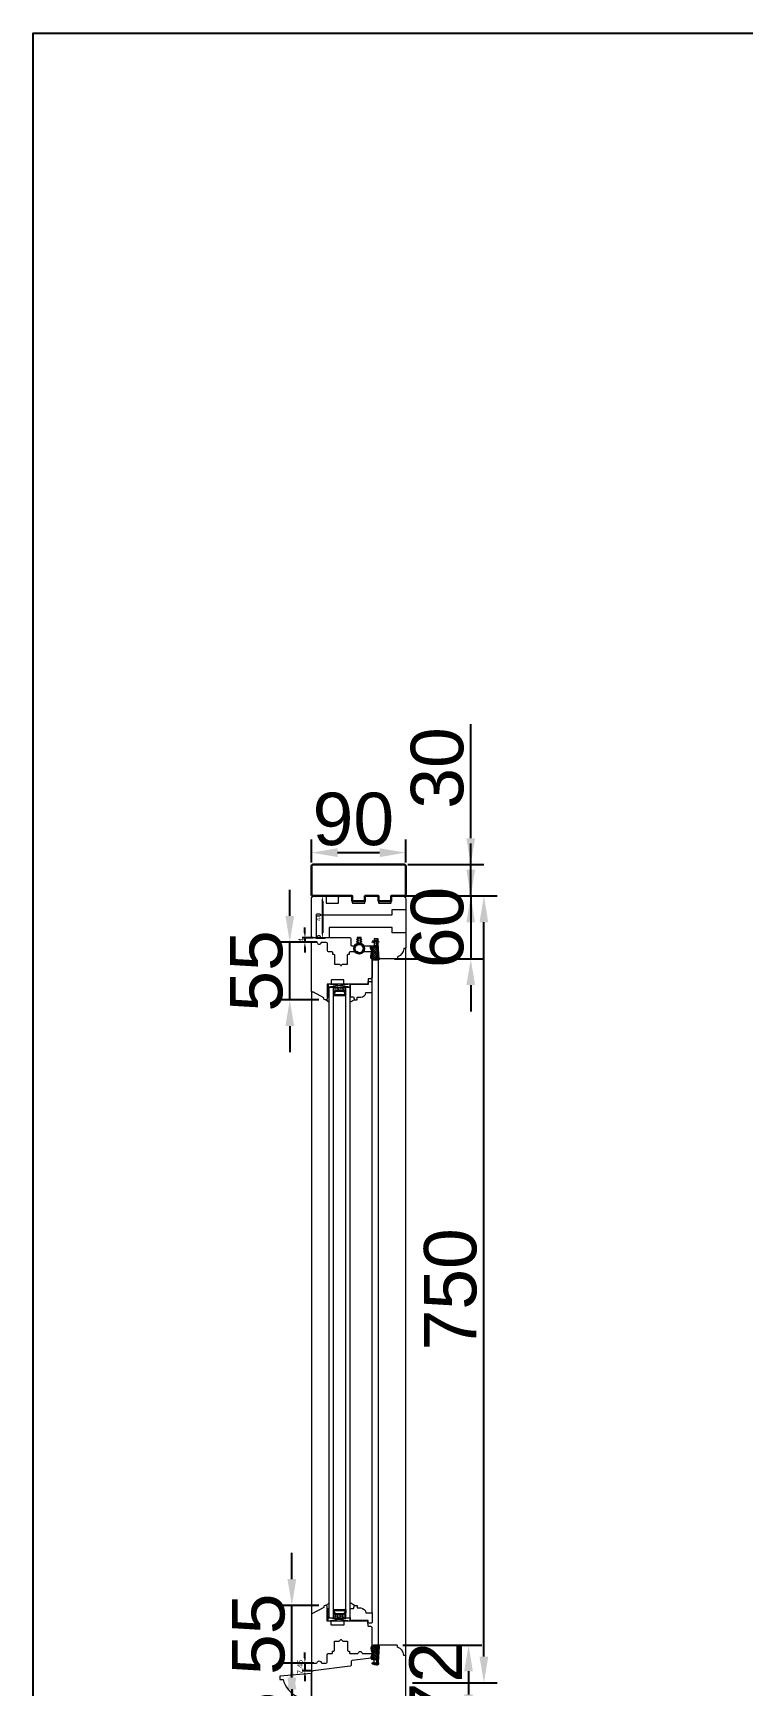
# Model space of a CAD drawing. Header units: millimetres. Extents: x 0 to 182016, y 11 to 3710.
# Drawn here: x 48076 to 48752, y 2135 to 3710 of the extents above; entities that cross this region are included whole.
import ezdxf

# ---------------------------------------------------------------- set-up
doc = ezdxf.new("R2010")
doc.units = ezdxf.units.MM
for name, color, linetype, lineweight in [('Matmenys', 10, 'Continuous', 20), ('OTHER', 251, 'Continuous', 13), ('Stakta', 7, 'Continuous', 25), ('Testinės profilio linijos', 7, 'Continuous', 5)]:
    doc.layers.add(name, color=color, linetype=linetype, lineweight=lineweight)
doc.layers.add('Stiklo paketas', color=7, linetype='Continuous')
doc.styles.get("Standard").update_dxf_attribs({"font": 'arial.ttf'})
doc.dimstyles.new('2', dxfattribs={"dimscale": 2, "dimtxt": 2.5, "dimasz": 2.5, "dimexe": 1.25, "dimexo": 0.625, "dimtad": 1, "dimtxsty": 'Standard', "dimcen": 2.5, "dimadec": 0, "dimazin": 0, "dimtfac": 1, "dimtmove": 0, "dimatfit": 3, "dimfxl": 1, "dimarcsym": 0})
doc.dimstyles.new('Padidinti matmenys', dxfattribs={"dimscale": 10, "dimtxt": 5, "dimasz": 2.5, "dimexe": 1.25, "dimexo": 0.625, "dimtad": 1, "dimdec": 1, "dimtxsty": 'Standard', "dimcen": 2.5, "dimadec": 0, "dimazin": 0, "dimtfac": 1, "dimtdec": 1, "dimtmove": 0, "dimatfit": 3, "dimfxl": 1, "dimarcsym": 0})

# ---------------------------------------------------------------- blocks, each defined once
blk = doc.blocks.new('*D1479')
at = {"layer": 'Defpoints', "color": 0, "transparency": 16777216}
for p in [(48349.4, 2887.9), (48343.9, 2847.9), (48351.4, 2847.9)]:
    blk.add_point(p, dxfattribs=at)
at = {"layer": 'Matmenys', "color": 0, "lineweight": -2, "transparency": 16777216}
for p, q in [((48350.6, 2887.9), (48353.9, 2887.9)), ((48351.4, 2882.9), (48351.4, 2852.9)), ((48345.1, 2847.9), (48353.9, 2847.9))]:
    blk.add_line(p, q, dxfattribs=at)
at = {"layer": 'Matmenys', "color": 0, "transparency": 16777216}
for points in [[(48350.6, 2882.9), (48352.2, 2882.9), (48351.4, 2887.9)], [(48350.6, 2852.9), (48352.2, 2852.9), (48351.4, 2847.9)]]:
    blk.add_solid(points, dxfattribs=at)
at = {"layer": 'Matmenys', "color": 0, "lineweight": 5, "transparency": 16777216, "insert": (48347.6, 2867.9), "char_height": 5, "attachment_point": 5, "rotation": 90}
blk.add_mtext('40', dxfattribs=at)
blk = doc.blocks.new('*D1480')
at = {"color": 0, "lineweight": -2, "transparency": 16777216}
for p, q in [((48492.8, 2912.9), (48492.8, 2937.9)), ((48428.6, 2887.9), (48505.3, 2887.9)), ((48492.8, 2887.9), (48492.8, 2827.9)), ((48420.1, 2827.9), (48505.3, 2827.9)), ((48492.8, 2802.9), (48492.8, 2777.9))]:
    blk.add_line(p, q, dxfattribs=at)
at = {"color": 0, "transparency": 16777216}
for points in [[(48488.6, 2912.9), (48496.9, 2912.9), (48492.8, 2887.9)], [(48488.6, 2802.9), (48496.9, 2802.9), (48492.8, 2827.9)]]:
    blk.add_solid(points, dxfattribs=at)
at = {"layer": 'Defpoints', "color": 0, "transparency": 16777216}
for p in [(48422.4, 2887.9), (48413.9, 2827.9), (48492.8, 2827.9)]:
    blk.add_point(p, dxfattribs=at)
at = {"color": 0, "lineweight": 5, "transparency": 16777216, "insert": (48461, 2857.9), "char_height": 50, "attachment_point": 5, "rotation": 90}
blk.add_mtext('60', dxfattribs=at)
blk = doc.blocks.new('*D1481')
at = {"color": 0, "lineweight": -2, "transparency": 16777216}
for p, q in [((48320.3, 2868.9), (48320.3, 2893.9)), ((48346.4, 2843.9), (48307.8, 2843.9)), ((48320.3, 2788.9), (48320.3, 2843.9)), ((48348.1, 2788.9), (48307.8, 2788.9)), ((48320.3, 2763.9), (48320.3, 2738.9))]:
    blk.add_line(p, q, dxfattribs=at)
at = {"color": 0, "transparency": 16777216}
for points in [[(48316.2, 2868.9), (48324.5, 2868.9), (48320.3, 2843.9)], [(48316.2, 2763.9), (48324.5, 2763.9), (48320.3, 2788.9)]]:
    blk.add_solid(points, dxfattribs=at)
at = {"layer": 'Defpoints', "color": 0, "transparency": 16777216}
for p in [(48320.3, 2843.9), (48352.6, 2843.9), (48354.4, 2788.9)]:
    blk.add_point(p, dxfattribs=at)
at = {"color": 0, "lineweight": 5, "transparency": 16777216, "insert": (48288.6, 2816.4), "char_height": 50, "attachment_point": 5, "rotation": 90}
blk.add_mtext('55', dxfattribs=at)
blk = doc.blocks.new('*D1482')
at = {"color": 0, "lineweight": -2, "transparency": 16777216}
for p, q in [((48340.9, 2919.7), (48340.9, 2941.7)), ((48430.9, 2919.7), (48430.9, 2941.7)), ((48365.9, 2929.2), (48405.9, 2929.2))]:
    blk.add_line(p, q, dxfattribs=at)
at = {"color": 0, "transparency": 16777216}
for points in [[(48365.9, 2933.4), (48365.9, 2925), (48340.9, 2929.2)], [(48405.9, 2933.4), (48405.9, 2925), (48430.9, 2929.2)]]:
    blk.add_solid(points, dxfattribs=at)
at = {"layer": 'Defpoints', "color": 0, "transparency": 16777216}
for p in [(48430.9, 2929.2), (48340.9, 2913.4), (48430.9, 2913.4)]:
    blk.add_point(p, dxfattribs=at)
at = {"color": 0, "lineweight": 5, "transparency": 16777216, "insert": (48380.9, 2961), "char_height": 50, "attachment_point": 5}
blk.add_mtext('90', dxfattribs=at)
blk = doc.blocks.new('*D1483')
at = {"layer": 'Defpoints', "color": 0, "transparency": 16777216}
for p in [(48334.7, 2843.9), (48343.9, 2847.9), (48344.1, 2843.9)]:
    blk.add_point(p, dxfattribs=at)
at = {"layer": 'Matmenys', "color": 0, "lineweight": -2, "transparency": 16777216}
for p, q in [((48334.7, 2852.9), (48334.7, 2857.9)), ((48342.6, 2847.9), (48332.2, 2847.9)), ((48342.9, 2843.9), (48332.2, 2843.9)), ((48334.7, 2847.9), (48334.7, 2843.9)), ((48334.7, 2838.9), (48334.7, 2833.9))]:
    blk.add_line(p, q, dxfattribs=at)
at = {"layer": 'Matmenys', "color": 0, "transparency": 16777216}
for points in [[(48333.9, 2852.9), (48335.6, 2852.9), (48334.7, 2847.9)], [(48333.9, 2838.9), (48335.6, 2838.9), (48334.7, 2843.9)]]:
    blk.add_solid(points, dxfattribs=at)
at = {"layer": 'Matmenys', "color": 0, "lineweight": 5, "transparency": 16777216, "insert": (48331, 2845.9), "char_height": 5, "attachment_point": 5, "rotation": 90}
blk.add_mtext('4', dxfattribs=at)
blk = doc.blocks.new('*D1496')
at = {"layer": 'Defpoints', "color": 0, "transparency": 16777216}
for p in [(48334.7, 2149.3), (48342.7, 2149.3), (48344.3, 2156.7)]:
    blk.add_point(p, dxfattribs=at)
at = {"layer": 'Matmenys', "color": 0, "lineweight": -2, "transparency": 16777216}
for p, q in [((48334.7, 2161.7), (48334.7, 2166.7)), ((48343.1, 2156.7), (48332.2, 2156.7)), ((48341.4, 2149.3), (48332.2, 2149.3)), ((48334.7, 2156.7), (48334.7, 2149.3)), ((48334.7, 2144.3), (48334.7, 2139.3))]:
    blk.add_line(p, q, dxfattribs=at)
at = {"layer": 'Matmenys', "color": 0, "transparency": 16777216}
for points in [[(48333.9, 2161.7), (48335.6, 2161.7), (48334.7, 2156.7)], [(48333.9, 2144.3), (48335.6, 2144.3), (48334.7, 2149.3)]]:
    blk.add_solid(points, dxfattribs=at)
at = {"layer": 'Matmenys', "color": 0, "lineweight": 5, "transparency": 16777216, "insert": (48330.5, 2153), "char_height": 5, "attachment_point": 5, "rotation": 90}
blk.add_mtext('7,45', dxfattribs=at)
blk = doc.blocks.new('*D2022')
at = {"color": 0, "lineweight": -2, "transparency": 16777216}
for p, q in [((48434.2, 2887.9), (48517.8, 2887.9)), ((48505.3, 2162.9), (48505.3, 2862.9)), ((48437.1, 2137.9), (48517.8, 2137.9))]:
    blk.add_line(p, q, dxfattribs=at)
at = {"color": 0, "transparency": 16777216}
for points in [[(48501.1, 2862.9), (48509.4, 2862.9), (48505.3, 2887.9)], [(48501.1, 2162.9), (48509.4, 2162.9), (48505.3, 2137.9)]]:
    blk.add_solid(points, dxfattribs=at)
at = {"layer": 'Defpoints', "color": 0, "transparency": 16777216}
for p in [(48427.9, 2887.9), (48505.3, 2887.9), (48430.9, 2137.9)]:
    blk.add_point(p, dxfattribs=at)
at = {"color": 0, "lineweight": 5, "transparency": 16777216, "insert": (48473.5, 2512.9), "char_height": 50, "attachment_point": 5, "rotation": 90}
blk.add_mtext('750', dxfattribs=at)
blk = doc.blocks.new('*D2023')
at = {"color": 0, "lineweight": -2, "transparency": 16777216}
for p, q in [((48428.1, 2173.9), (48503.2, 2173.9)), ((48490.7, 2148.9), (48490.7, 2126.9)), ((48428.1, 2101.9), (48503.2, 2101.9))]:
    blk.add_line(p, q, dxfattribs=at)
at = {"color": 0, "transparency": 16777216}
for points in [[(48486.5, 2148.9), (48494.8, 2148.9), (48490.7, 2173.9)], [(48486.5, 2126.9), (48494.8, 2126.9), (48490.7, 2101.9)]]:
    blk.add_solid(points, dxfattribs=at)
at = {"layer": 'Defpoints', "color": 0, "transparency": 16777216}
for p in [(48421.9, 2173.9), (48421.9, 2101.9), (48490.7, 2101.9)]:
    blk.add_point(p, dxfattribs=at)
at = {"color": 0, "lineweight": 5, "transparency": 16777216, "insert": (48459.3, 2137.9), "char_height": 50, "attachment_point": 5, "rotation": 90}
blk.add_mtext('72', dxfattribs=at)
blk = doc.blocks.new('*D2024')
at = {"color": 0, "lineweight": -2, "transparency": 16777216}
for p, q in [((48322.3, 2142.9), (48322.3, 2167.9)), ((48336.6, 2117.9), (48309.8, 2117.9)), ((48322.3, 2117.9), (48322.3, 2062.9)), ((48348.1, 2062.9), (48309.8, 2062.9)), ((48322.3, 2037.9), (48322.3, 2012.9))]:
    blk.add_line(p, q, dxfattribs=at)
at = {"color": 0, "transparency": 16777216}
for points in [[(48318.1, 2142.9), (48326.5, 2142.9), (48322.3, 2117.9)], [(48318.1, 2037.9), (48326.5, 2037.9), (48322.3, 2062.9)]]:
    blk.add_solid(points, dxfattribs=at)
at = {"layer": 'Defpoints', "color": 0, "transparency": 16777216}
for p in [(48342.9, 2117.9), (48322.3, 2062.9), (48354.4, 2062.9)]:
    blk.add_point(p, dxfattribs=at)
at = {"color": 0, "lineweight": 5, "transparency": 16777216, "insert": (48290.6, 2090.4), "char_height": 50, "attachment_point": 5, "rotation": 90}
blk.add_mtext('55', dxfattribs=at)
blk = doc.blocks.new('*D2025')
at = {"color": 0, "lineweight": -2, "transparency": 16777216}
for p, q in [((48322.3, 2236.7), (48322.3, 2261.7)), ((48348.1, 2211.7), (48309.8, 2211.7)), ((48322.3, 2156.7), (48322.3, 2211.7)), ((48336.8, 2156.7), (48309.8, 2156.7)), ((48322.3, 2131.7), (48322.3, 2106.7))]:
    blk.add_line(p, q, dxfattribs=at)
at = {"color": 0, "transparency": 16777216}
for points in [[(48318.1, 2236.7), (48326.5, 2236.7), (48322.3, 2211.7)], [(48318.1, 2131.7), (48326.5, 2131.7), (48322.3, 2156.7)]]:
    blk.add_solid(points, dxfattribs=at)
at = {"layer": 'Defpoints', "color": 0, "transparency": 16777216}
for p in [(48322.3, 2211.7), (48354.4, 2211.7), (48343.1, 2156.7)]:
    blk.add_point(p, dxfattribs=at)
at = {"color": 0, "lineweight": 5, "transparency": 16777216, "insert": (48290.6, 2184.2), "char_height": 50, "attachment_point": 5, "rotation": 90}
blk.add_mtext('55', dxfattribs=at)
blk = doc.blocks.new('*D2062')
at = {"color": 0, "lineweight": -2, "ltscale": 0.1, "transparency": 16777216}
for p, q in [((48492.8, 2942.9), (48492.8, 3051.8)), ((48432.8, 2917.9), (48505.3, 2917.9)), ((48492.8, 2887.9), (48492.8, 2917.9)), ((48432.8, 2887.9), (48505.3, 2887.9)), ((48492.8, 2862.9), (48492.8, 2837.9))]:
    blk.add_line(p, q, dxfattribs=at)
at = {"color": 0, "ltscale": 0.1, "transparency": 16777216}
for points in [[(48488.6, 2942.9), (48496.9, 2942.9), (48492.8, 2917.9)], [(48488.6, 2862.9), (48496.9, 2862.9), (48492.8, 2887.9)]]:
    blk.add_solid(points, dxfattribs=at)
at = {"layer": 'Defpoints', "color": 0, "ltscale": 0.1, "transparency": 16777216}
for p in [(48426.6, 2917.9), (48492.8, 2917.9), (48426.6, 2887.9)]:
    blk.add_point(p, dxfattribs=at)
at = {"color": 0, "ltscale": 0.1, "transparency": 16777216, "insert": (48461, 3009.9), "char_height": 50, "attachment_point": 5, "rotation": 90}
blk.add_mtext('30', dxfattribs=at)

msp = doc.modelspace()

# ---------------------------------------------------------------- hatches: boundary and pattern name
at = {"lineweight": 0, "ltscale": 0.5}
h = msp.add_hatch(dxfattribs=at)
h.set_pattern_fill('ANSI37', color=256, scale=0.5, style=0)
h.set_pattern_definition([(45, (48355.8945, 2804.4266), (-1.12253, 1.12253), []), (135, (48355.8945, 2804.4266), (-1.12253, -1.12253), [])])
h.paths.add_polyline_path([(48357.8945487, 2791.9266322), (48357.8945487, 2800.9266322), (48355.8945487, 2800.9266322), (48355.8945487, 2791.9266322)])
at = {"lineweight": 0}
h = msp.add_hatch(dxfattribs=at)
h.set_pattern_fill('HEX', color=256, scale=0.25, style=0)
h.set_pattern_definition([(360, (35454.4855, 21148.1977), (-7e-16, -1.374815), [0.79375, -1.5875]), (240, (35454.4855, 21148.1977), (-1.190624716, 0.6874075), [0.79375, -1.5875]), (300, (35455.2793, 21148.1977), (-1.190624716, -0.6874075), [0.79375, -1.5875])])
h.paths.add_polyline_path([(48361.8938396, 2800.9266322), (48361.8938396, 2795.9266322), (48363.8938396, 2797.9266322), (48371.8938396, 2797.9266322), (48373.8938396, 2795.9266322), (48373.8945487, 2800.9266322)])
h = msp.add_hatch(dxfattribs=at)
h.set_pattern_fill('JIS_WOOD', color=256, style=0)
h.set_pattern_definition([(315, (35454.48555, 21148.19766), (-0.5, -0.5), [])])
h.paths.add_polyline_path([(48371.8938396, 2797.9266322), (48363.8938396, 2797.9266322), (48361.8938396, 2795.9266322), (48361.8938396, 2792.9266322), (48373.9304222, 2792.9088988), (48373.8938396, 2795.9266322)])
h.paths.add_polyline_path([(48364.3080532, 2796.9266322), (48371.4796261, 2796.9266322), (48372.8938396, 2795.5124186), (48372.8938396, 2793.9266322), (48362.8938396, 2793.9266322), (48362.8938396, 2795.5124186)], flags=16)
at = {"lineweight": 0, "ltscale": 0.5}
h = msp.add_hatch(dxfattribs=at)
h.set_pattern_fill('ANSI37', color=256, scale=0.5, style=0)
h.set_pattern_definition([(45, (48355.8945, 3030.4316), (-1.122532, 1.122532), []), (135, (48355.8945, 3030.4316), (-1.122532, -1.122532), [])])
h.paths.add_polyline_path([(48357.8945487, 2208.7011768), (48357.8945487, 2199.7011768), (48355.8945487, 2199.7011768), (48355.8945487, 2208.7011768)])
at = {"lineweight": 0}
h = msp.add_hatch(dxfattribs=at)
h.set_pattern_fill('JIS_WOOD', color=256, style=0)
h.set_pattern_definition([(315, (35454.48555, 21374.20265), (-0.5, -0.5), [])])
h.paths.add_polyline_path([(48371.8938396, 2202.7011768), (48363.8938396, 2202.7011768), (48361.8938396, 2204.7011768), (48361.8938396, 2207.7011768), (48373.9304222, 2207.7189102), (48373.8938396, 2204.7011768)])
h.paths.add_polyline_path([(48364.3080532, 2203.7011768), (48371.4796261, 2203.7011768), (48372.8938396, 2205.1153904), (48372.8938396, 2206.7011768), (48362.8938396, 2206.7011768), (48362.8938396, 2205.1153904)], flags=16)
h = msp.add_hatch(dxfattribs=at)
h.set_pattern_fill('HEX', color=256, scale=0.25, style=0)
h.set_pattern_definition([(360, (35454.4855, 21374.2026), (-7e-16, -1.374815), [0.79375, -1.5875]), (240, (35454.4855, 21374.2026), (-1.190624716, 0.6874075), [0.79375, -1.5875]), (300, (35455.2793, 21374.2026), (-1.190624716, -0.6874075), [0.79375, -1.5875])])
h.paths.add_polyline_path([(48361.8938396, 2199.7011768), (48361.8938396, 2204.7011768), (48363.8938396, 2202.7011768), (48371.8938396, 2202.7011768), (48373.8938396, 2204.7011768), (48373.8945487, 2199.7011768)])
at = {"layer": 'Matmenys'}
h = msp.add_hatch(dxfattribs=at)
h.set_pattern_fill('ANSI37', color=252, scale=0.5, angle=-180, style=0)
h.set_pattern_definition([(225, (-210580.8111, -1033032.4309), (1.1225320151, -1.1225320151), []), (315, (-210580.8111, -1033032.4309), (1.1225320151, 1.1225320151), [])])
edge = h.paths.add_edge_path()
edge.add_arc((48404.0142785, 2830.1350803), 0.1, 273.5893456117, 363.5893456117, ccw=False)
edge.add_line((48404.020539, 2830.0352765), (48402.4728532, 2829.9381933))
edge.add_arc((48402.4885045, 2829.6886837), 0.25, 93.5893456117, 273.5893456117)
edge.add_line((48402.5041557, 2829.4391741), (48404.5508607, 2829.5675597))
edge.add_arc((48404.5446002, 2829.6673636), 0.1, 273.5893456117, 363.589345619)
edge.add_line((48404.644404, 2829.6736241), (48404.720047, 2829.678369))
edge.add_line((48404.720047, 2829.678369), (48404.8443614, 2827.6965681))
edge.add_spline(control_points=[(48404.8443614, 2827.6965681), (48404.832559, 2827.6174096), (48404.8213835, 2827.547418), (48404.7995896, 2827.4636672), (48404.7902037, 2827.4401028), (48404.7775089, 2827.4162198), (48404.7712596, 2827.4081602), (48404.7456708, 2827.3836724), (48404.7164338, 2827.3647795), (48404.612114, 2827.3310762), (48404.5391818, 2827.3179542), (48404.2861988, 2827.2982521), (48404.0723646, 2827.3087504), (48403.6298862, 2827.3280785), (48403.4105573, 2827.3325539), (48402.9906664, 2827.3336301), (48402.7875803, 2827.3305981), (48402.197373, 2827.3178877), (48401.8293228, 2827.3047112), (48401.0761414, 2827.3049729), (48400.6993916, 2827.3234692), (48400.1062871, 2827.4266556), (48399.8787161, 2827.4865496), (48399.481615, 2827.6395853), (48399.3098273, 2827.7223346), (48398.9686595, 2827.9263348), (48398.8024569, 2828.0464496), (48398.5112971, 2828.3138947), (48398.3877171, 2828.4615684), (48398.2279984, 2828.7427529), (48398.1804445, 2828.8780492), (48398.1208395, 2829.179348), (48398.1101362, 2829.342948), (48398.1238801, 2829.9275448), (48398.2186343, 2830.3914604), (48398.3903765, 2831.2839565), (48398.4740711, 2831.7110368), (48398.6852574, 2832.7893854), (48398.8189915, 2833.447436), (48398.9439175, 2834.4405379), (48398.9744114, 2834.744139), (48398.9987468, 2835.3661826), (48398.9912061, 2835.6820867), (48398.9063218, 2836.2312949), (48398.8449831, 2836.4673783), (48398.6725228, 2836.8680297), (48398.5776743, 2837.0266623), (48398.3934059, 2837.3253211), (48398.3035484, 2837.4667783), (48398.1474653, 2837.7685612), (48398.0774952, 2837.9336139), (48397.957764, 2838.2987356), (48397.9147614, 2838.4996857), (48397.8908627, 2838.8391023), (48397.9040685, 2838.9810878), (48397.9641078, 2839.1763085), (48398.000848, 2839.2416363), (48398.1093971, 2839.3683597), (48398.1814633, 2839.4275375), (48398.4455508, 2839.5846151), (48398.6866591, 2839.6661147), (48399.2370701, 2839.782732), (48399.5452652, 2839.8192635), (48400.141483, 2839.872535), (48400.429034, 2839.8917575), (48400.9595238, 2839.9351169), (48401.2077823, 2839.9572531), (48401.6125846, 2839.9934674), (48401.7699879, 2840.0075539), (48402.0939203, 2840.0356759), (48402.2722376, 2840.050712), (48402.5751046, 2840.118997), (48402.6929266, 2840.1546321), (48402.9054054, 2840.2502288), (48402.9993202, 2840.3033757), (48403.144514, 2840.4220165), (48403.1995321, 2840.4776387), (48403.288624, 2840.6014059), (48403.3215034, 2840.665033), (48403.3696716, 2840.783897), (48403.3865529, 2840.8409741), (48403.4124968, 2840.9415544), (48403.4222144, 2840.98595), (48403.4312503, 2841.0269463)], knot_values=[0, 0, 0, 0, 0.2245066002, 0.2245066002, 0.377043448, 0.377043448, 0.5295802957, 0.5295802957, 0.8082977366, 0.8082977366, 1.0870151774, 1.0870151774, 1.6244414062, 1.6244414062, 2.161867635, 2.161867635, 2.6992938638, 2.6992938638, 3.7741463214, 3.7741463214, 5.0334406395, 5.0334406395, 5.8656302806, 5.8656302806, 6.5060139406, 6.5060139406, 7.1463976006, 7.1463976006, 7.7996240151, 7.7996240151, 8.3563201169, 8.3563201169, 8.9130162187, 8.9130162187, 10.239934143, 10.239934143, 11.5668520673, 11.5668520673, 13.5970761059, 13.5970761059, 14.4582175179, 14.4582175179, 15.3193589298, 15.3193589298, 15.9856015553, 15.9856015553, 16.5061017172, 16.5061017172, 17.0266018791, 17.0266018791, 17.547102041, 17.547102041, 18.1672448488, 18.1672448488, 18.7176261004, 18.7176261004, 19.1465766047, 19.1465766047, 19.5755271091, 19.5755271091, 20.3898249977, 20.3898249977, 21.2041228863, 21.2041228863, 21.9655448497, 21.9655448497, 22.7269668131, 22.7269668131, 23.2229068178, 23.2229068178, 23.7188468224, 23.7188468224, 24.0184411081, 24.0184411081, 24.2549295987, 24.2549295987, 24.4119994701, 24.4119994701, 24.5501072405, 24.5501072405, 24.6882150108, 24.6882150108, 24.8099116426, 24.8099116426, 24.8099116426, 24.8099116426], degree=3, periodic=0)
edge.add_line((48403.4312503, 2841.0269463), (48404.1140823, 2830.1413408))
h = msp.add_hatch(dxfattribs=at)
h.set_pattern_fill('ANSI37', color=252, scale=0.5, angle=-183.5893456117, style=0)
h.set_pattern_definition([(221.4106544, (-223789.1061, 5737.4077), (1.0500540025, -1.190606082), []), (311.4106544, (-223789.1061, 5737.4077), (1.190606082, 1.0500540025), [])])
edge = h.paths.add_edge_path()
edge.add_arc((48404.2001249, 2170.4563839), 0.1, -3.5893456117, 86.4106543883)
edge.add_line((48404.2063854, 2170.5561878), (48402.6586997, 2170.6532709))
edge.add_arc((48402.6743509, 2170.9027805), 0.25, 86.4106543883, 266.4106543883, ccw=False)
edge.add_line((48402.6900021, 2171.1522901), (48404.7367071, 2171.0239045))
edge.add_arc((48404.7304466, 2170.9241006), 0.1, -3.589345619, 86.4106543883, ccw=False)
edge.add_line((48404.8302504, 2170.9178401), (48404.9058934, 2170.9130952))
edge.add_line((48404.9058934, 2170.9130952), (48405.0302078, 2172.8948961))
edge.add_spline(control_points=[(48405.0302078, 2172.8948961), (48405.0184055, 2172.9740546), (48405.0072299, 2173.0440462), (48404.985436, 2173.127797), (48404.9760502, 2173.1513614), (48404.9633553, 2173.1752444), (48404.9571061, 2173.183304), (48404.9315172, 2173.2077918), (48404.9022802, 2173.2266847), (48404.7979604, 2173.260388), (48404.7250282, 2173.27351), (48404.4720452, 2173.2932121), (48404.2582111, 2173.2827138), (48403.8157326, 2173.2633857), (48403.5964038, 2173.2589103), (48403.1765129, 2173.2578341), (48402.9734267, 2173.2608661), (48402.3832194, 2173.2735765), (48402.0151693, 2173.286753), (48401.2619878, 2173.2864913), (48400.885238, 2173.267995), (48400.2921335, 2173.1648086), (48400.0645626, 2173.1049146), (48399.6674614, 2172.951879), (48399.4956737, 2172.8691296), (48399.154506, 2172.6651294), (48398.9883033, 2172.5450146), (48398.6971436, 2172.2775695), (48398.5735636, 2172.1298958), (48398.4138448, 2171.8487113), (48398.3662909, 2171.713415), (48398.3066859, 2171.4121162), (48398.2959826, 2171.2485162), (48398.3097265, 2170.6639194), (48398.4044807, 2170.2000038), (48398.576223, 2169.3075077), (48398.6599176, 2168.8804274), (48398.8711039, 2167.8020788), (48399.004838, 2167.1440282), (48399.129764, 2166.1509263), (48399.1602578, 2165.8473252), (48399.1845932, 2165.2252816), (48399.1770525, 2164.9093775), (48399.0921682, 2164.3601693), (48399.0308295, 2164.1240859), (48398.8583692, 2163.7234345), (48398.7635207, 2163.5648019), (48398.5792524, 2163.2661432), (48398.4893948, 2163.1246859), (48398.3333118, 2162.822903), (48398.2633416, 2162.6578503), (48398.1436104, 2162.2927286), (48398.1006079, 2162.0917785), (48398.0767092, 2161.7523619), (48398.089915, 2161.6103764), (48398.1499542, 2161.4151557), (48398.1866944, 2161.3498279), (48398.2952435, 2161.2231046), (48398.3673097, 2161.1639267), (48398.6313973, 2161.0068492), (48398.8725055, 2160.9253495), (48399.4229165, 2160.8087322), (48399.7311116, 2160.7722007), (48400.3273294, 2160.7189292), (48400.6148804, 2160.6997067), (48401.1453703, 2160.6563473), (48401.3936287, 2160.6342111), (48401.798431, 2160.5979968), (48401.9558344, 2160.5839103), (48402.2797667, 2160.5557883), (48402.458084, 2160.5407522), (48402.760951, 2160.4724672), (48402.878773, 2160.4368322), (48403.0912518, 2160.3412354), (48403.1851666, 2160.2880885), (48403.3303604, 2160.1694477), (48403.3853785, 2160.1138255), (48403.4744705, 2159.9900583), (48403.5073499, 2159.9264312), (48403.555518, 2159.8075672), (48403.5723993, 2159.7504902), (48403.5983432, 2159.6499098), (48403.6080608, 2159.6055142), (48403.6170967, 2159.5645179)], knot_values=[0, 0, 0, 0, 0.2245066002, 0.2245066002, 0.377043448, 0.377043448, 0.5295802957, 0.5295802957, 0.8082977366, 0.8082977366, 1.0870151774, 1.0870151774, 1.6244414062, 1.6244414062, 2.161867635, 2.161867635, 2.6992938638, 2.6992938638, 3.7741463214, 3.7741463214, 5.0334406395, 5.0334406395, 5.8656302806, 5.8656302806, 6.5060139406, 6.5060139406, 7.1463976006, 7.1463976006, 7.7996240151, 7.7996240151, 8.3563201169, 8.3563201169, 8.9130162187, 8.9130162187, 10.239934143, 10.239934143, 11.5668520673, 11.5668520673, 13.5970761059, 13.5970761059, 14.4582175179, 14.4582175179, 15.3193589298, 15.3193589298, 15.9856015553, 15.9856015553, 16.5061017172, 16.5061017172, 17.0266018791, 17.0266018791, 17.547102041, 17.547102041, 18.1672448488, 18.1672448488, 18.7176261004, 18.7176261004, 19.1465766047, 19.1465766047, 19.5755271091, 19.5755271091, 20.3898249977, 20.3898249977, 21.2041228863, 21.2041228863, 21.9655448497, 21.9655448497, 22.7269668131, 22.7269668131, 23.2229068178, 23.2229068178, 23.7188468224, 23.7188468224, 24.0184411081, 24.0184411081, 24.2549295987, 24.2549295987, 24.4119994701, 24.4119994701, 24.5501072405, 24.5501072405, 24.6882150108, 24.6882150108, 24.8099116426, 24.8099116426, 24.8099116426, 24.8099116426], degree=3, periodic=0)
edge.add_line((48403.6170967, 2159.5645179), (48404.2999288, 2170.4501234))

# ---------------------------------------------------------------- linework, layer by layer
for p, q in [((48403.1518836, 2845.4805683), (48398.8047931, 2844.4971218)), ((48398.8047931, 2844.4971218), (48399.025448, 2843.5217698)), ((48402.2454545, 2844.250235), (48399.025448, 2843.5217698)), ((48403.1835902, 2844.9751059), (48402.1351271, 2844.737911)), ((48402.1351271, 2844.737911), (48402.2454545, 2844.250235)), ((48403.6416638, 2845.6591567), (48403.1426446, 2845.6278542)), ((48403.1426446, 2845.6278542), (48403.1518836, 2845.4805683)), ((48403.1835902, 2844.9751059), (48404.1140823, 2830.1413408)), ((48404.7081285, 2844.6288154), (48403.6416638, 2845.6591567)), ((48403.6872839, 2844.931888), (48404.644404, 2829.6736241)), ((48404.7550265, 2843.8811747), (48403.6872839, 2844.931888)), ((48404.7081285, 2844.6288154), (48404.7550265, 2843.8811747)), ((48404.020539, 2830.0352765), (48402.4728532, 2829.9381933)), ((48404.5508607, 2829.5675597), (48402.5041557, 2829.4391741)), ((48404.644404, 2829.6736241), (48404.720047, 2829.678369)), ((48404.2063854, 2170.5561878), (48402.6586997, 2170.6532709)), ((48404.7367071, 2171.0239045), (48402.6900021, 2171.1522901)), ((48403.3694367, 2155.6163583), (48404.2999288, 2170.4501234)), ((48403.8731304, 2155.6595762), (48404.8302504, 2170.9178401)), ((48404.8302504, 2170.9178401), (48404.9058934, 2170.9130952)), ((48398.9906396, 2156.0943424), (48399.2112944, 2157.0696944)), ((48403.33773, 2155.1108959), (48398.9906396, 2156.0943424)), ((48402.4313009, 2156.3412292), (48399.2112944, 2157.0696944)), ((48402.3209735, 2155.8535532), (48402.4313009, 2156.3412292)), ((48403.3694367, 2155.6163583), (48402.3209735, 2155.8535532)), ((48403.3284911, 2154.96361), (48403.33773, 2155.1108959)), ((48403.8275103, 2154.9323075), (48403.3284911, 2154.96361)), ((48404.8939749, 2155.9626488), (48403.8275103, 2154.9323075)), ((48404.9408729, 2156.7102895), (48403.8731304, 2155.6595762)), ((48404.8939749, 2155.9626488), (48404.9408729, 2156.7102895))]:
    msp.add_line(p, q)
at = {"color": 1}
for p, q in [((48403.1382821, 2841.0915191), (48403.0278526, 2842.8519704)), ((48404.8443614, 2827.6965681), (48403.8887041, 2842.9315128)), ((48405.1410814, 2827.6523279), (48404.1797867, 2842.9771433)), ((48403.3241286, 2159.4999451), (48403.213699, 2157.7394938)), ((48405.0302078, 2172.8948961), (48404.0745505, 2157.6599514)), ((48405.3269279, 2172.9391363), (48404.3656332, 2157.6143209))]:
    msp.add_line(p, q, dxfattribs=at)
at = {"lineweight": 5}
msp.add_line((48340.8945492, 2797.2426568), (48340.8945486, 1082.3177938), dxfattribs=at)
at = {"lineweight": 0}
for p, q in [((48354.8945487, 2788.9266322), (48357.8945487, 2786.6399671)), ((48355.8945487, 2800.9266322), (48358.8945487, 2800.9266322)), ((48355.8945487, 2791.9266322), (48357.8945487, 2791.9266322)), ((48377.8938396, 2800.9266322), (48356.8938396, 2803.9266322)), ((48377.8938396, 2803.9266322), (48356.8938396, 2800.9266322)), ((48381.8945487, 2788.9266322), (48377.8945487, 2786.6399671)), ((48354.8945487, 2211.7011768), (48357.8945487, 2213.9878419)), ((48355.8945487, 2208.7011768), (48357.8945487, 2208.7011768)), ((48381.8945487, 2211.7011768), (48377.8945487, 2213.9878419)), ((48355.8945487, 2199.7011768), (48358.8945487, 2199.7011768)), ((48377.8938396, 2199.7011768), (48356.8938396, 2196.7011768)), ((48377.8938396, 2196.7011768), (48356.8938396, 2199.7011768))]:
    msp.add_line(p, q, dxfattribs=at)
msp.add_lwpolyline([(53575.0454685, 3710.4502728), (53575.0454685, 10.9108603), (48075.7301256, 10.9108603), (48075.7301256, 3710.4502728)], close=True)
at = {"lineweight": 30}
msp.add_lwpolyline([(48342.9033136, 2887.9266326), (48379.1533144, 2887.9266326), (48379.9033136, 2887.9266326), (48379.9033136, 2882.9266326), (48391.9033136, 2882.9266326), (48391.9033136, 2887.9266326), (48404.1533144, 2887.9266326), (48404.9033136, 2887.9266326), (48404.9033136, 2882.9266326), (48416.9033136, 2882.9266326), (48416.9033136, 2887.9266326), (48428.9033136, 2887.9266326, 0.4142135624), (48430.9033136, 2889.9266326), (48430.9033136, 2915.9266326), (48430.9033136, 2915.9266326, 0.4142135624), (48428.9033136, 2917.9266326), (48342.9033136, 2917.9266326, 0.4142135624), (48340.9033136, 2915.9266326), (48340.9033136, 2889.9266326, 0.4142135624)], format="xyb", close=True, dxfattribs=at)
at = {"lineweight": 5}
msp.add_lwpolyline([(48345.9031117, 2847.9266322), (48345.9031117, 2869.9266322), (48417.9033136, 2869.9266322), (48417.9033136, 2874.9266322), (48430.9033136, 2874.9266322), (48430.9033136, 2852.9266322), (48417.9033136, 2852.9266322), (48417.9033136, 2857.9266322), (48357.9031117, 2857.9266322), (48357.9031117, 2847.9266322)], dxfattribs=at)
at = {"lineweight": 0}
for points in [[(48392.8945487, 2795.9266322), (48398.8945487, 2795.9266322), (48398.8945487, 2804.9266322, 0.4142135624), (48397.8945487, 2805.9266322), (48394.8945487, 2805.9266322), (48394.8945487, 2803.4266322), (48377.8945487, 2803.4266322), (48377.8945487, 2791.9266322), (48380.8945487, 2791.9266322), (48381.8945487, 2788.9266322), (48384.3945487, 2788.9266322), (48384.3945487, 2791.4266322), (48387.9196115, 2791.4266322, 0.3851703882), (48392.8945487, 2795.9266322)], [(48392.8945487, 2204.7011768), (48398.8945487, 2204.7011768), (48398.8945487, 2195.7011768, -0.4142135624), (48397.8945487, 2194.7011768), (48394.8945487, 2194.7011768), (48394.8945487, 2197.2011768), (48377.8945487, 2197.2011768), (48377.8945487, 2208.7011768), (48380.8945487, 2208.7011768), (48381.8945487, 2211.7011768), (48384.3945487, 2211.7011768), (48384.3945487, 2209.2011768), (48387.9196115, 2209.2011768, -0.3851703882), (48392.8945487, 2204.7011768)]]:
    msp.add_lwpolyline(points, format="xyb", dxfattribs=at)
for points in [[(48377.8938396, 2803.9266322), (48356.8938396, 2803.9266322), (48356.8938396, 2800.9266322), (48377.8938396, 2800.9266322)], [(48371.8938396, 2797.9266322), (48363.8938396, 2797.9266322), (48361.8938396, 2795.9266322), (48361.8938396, 2792.9266322), (48373.8938396, 2792.9266322), (48373.8938396, 2795.9266322)], [(48371.4796261, 2796.9266322), (48364.3080532, 2796.9266322), (48362.8938396, 2795.5124186), (48362.8938396, 2793.9266322), (48372.8938396, 2793.9266322), (48372.8938396, 2795.5124186)], [(48371.8938396, 2202.7011768), (48363.8938396, 2202.7011768), (48361.8938396, 2204.7011768), (48361.8938396, 2207.7011768), (48373.8938396, 2207.7011768), (48373.8938396, 2204.7011768)], [(48371.4796261, 2203.7011768), (48364.3080532, 2203.7011768), (48362.8938396, 2205.1153904), (48362.8938396, 2206.7011768), (48372.8938396, 2206.7011768), (48372.8938396, 2205.1153904)], [(48377.8938396, 2196.7011768), (48356.8938396, 2196.7011768), (48356.8938396, 2199.7011768), (48377.8938396, 2199.7011768)]]:
    msp.add_lwpolyline(points, close=True, dxfattribs=at)
at = {"lineweight": 5}
for points in [[(48355.8246575, 2157.6924503), (48355.8858979, 2164.7099033, -0.4116598905), (48356.8858598, 2165.7011768), (48360.4243852, 2165.7011768, 0.4040361542), (48360.9240977, 2166.1837271), (48360.984438, 2167.9116467, -0.4040262258), (48361.2842553, 2168.2011768), (48362.3373769, 2168.2011768, 0.4091108014), (48362.8373007, 2168.6924506), (48362.9894035, 2177.4064125, -0.4091108014), (48363.2893578, 2177.7011768), (48367.3131778, 2177.7011768, 0.1989123674), (48367.6667312, 2177.8476234), (48368.9324166, 2179.1133088, -0.4142135624), (48369.3566807, 2179.1133088), (48370.6223661, 2177.8476234, 0.1989123674), (48370.9759195, 2177.7011768), (48374.9997394, 2177.7011768, -0.4091108014), (48375.2996938, 2177.4064125), (48375.4517965, 2168.6924506, 0.4091108014), (48375.9517204, 2168.2011768), (48377.004842, 2168.2011768, -0.4040262258), (48377.3046592, 2167.9116467), (48377.3649995, 2166.1837271, 0.4040262258), (48377.8646949, 2165.7011768), (48384.9450589, 2165.7011768, 0.3563939587), (48385.4349568, 2166.1011768, -0.8164965809), (48389.3541404, 2166.1011768, 0.3563939587), (48389.8440384, 2165.7011768), (48397.8945486, 2165.7011768, 0.4142135624), (48398.8945486, 2166.7011768), (48398.8945486, 2189.7011768, 0.4142135624), (48396.8945486, 2191.7011768), (48395.191942, 2191.7011768, -0.4116598905), (48394.8919534, 2191.9985589), (48394.8552396, 2196.2055401, 0.4116598905), (48394.3552587, 2196.7011768), (48372.4251117, 2196.7011768, 0.4116598905), (48371.9251307, 2196.2055401), (48371.8971438, 2192.9985589, -0.4116598905), (48371.5971553, 2192.7011768), (48360.191942, 2192.7011768, -0.4116598905), (48359.8919534, 2192.9985589), (48359.8639665, 2196.2055401, 0.4116598905), (48359.3639855, 2196.7011768), (48355.8945486, 2196.7011768), (48355.8945486, 2210.7011768, 0.4142135624), (48354.8945486, 2211.7011768), (48353.9033136, 2211.7011768, 0.4116598905), (48352.9033516, 2210.7099033), (48352.8945486, 2209.7011768), (48341.4250771, 2203.6027506, 0.2773245441), (48340.8945486, 2202.719803), (48340.8945486, 2157.7011768, 0.4142135624), (48341.8945486, 2156.7011768), (48345.9450589, 2156.7011768, 0.3563939587), (48346.4349568, 2157.1011768, -0.8164965809), (48350.3541404, 2157.1011768, 0.3563939587), (48350.8440384, 2156.7011768), (48354.8246956, 2156.7011768, 0.4116598905)], [(48310.8945479, 2140.9982295), (48313.8945479, 2140.9982295, 0.2190491251), (48327.2278813, 2124.9011768), (48327.2278813, 2121.9011768), (48340.8945479, 2121.9011768), (48340.8945479, 2146.9011768), (48310.8945479, 2144.2765169)]]:
    msp.add_lwpolyline(points, format="xyb", close=True, dxfattribs=at)
msp.add_lwpolyline([(48430.8945479, 2112.9011768), (48430.8945479, 2162.9011768, 0.4142135624), (48429.8945479, 2163.9011768), (48429.1852213, 2163.9011768, -0.4001549105), (48428.8855702, 2164.1867114, 0.3090857966), (48423.097287, 2171.8360221, -0.3199404334), (48422.8926571, 2172.1178452), (48422.8857449, 2172.9099033, 0.4116598905), (48421.885783, 2173.9011768), (48405.9905815, 2173.9011768, 0.4116598905), (48404.9906196, 2172.9099033), (48404.9031986, 2162.8924503, -0.2023892741), (48404.5945479, 2162.1786197), (48404.5945479, 2154.9011768), (48400.5945479, 2154.9011768), (48400.5945479, 2161.7011768), (48400.4338873, 2161.7011768, 0.0305527633), (48400.3729526, 2161.6974499), (48379.8118055, 2159.1728585, 0.3763733489), (48378.9337129, 2158.1890388), (48378.9022009, 2154.5781199, -0.3763733489), (48378.0241083, 2153.5943003), (48342.6508092, 2149.2510053, 0.3788661087), (48340.8945479, 2147.265913), (48340.8945479, 2137.9011768), (48340.8945479, 2137.9011768), (48340.8945479, 2127.9011768)], format="xyb", dxfattribs=at)
at = {"color": 18, "linetype": 'ByBlock', "true_color": 0x000000}
for radius in [4.85, 4.25]:
    msp.add_circle((48386.3934831, 2837.7637408), radius, dxfattribs=at)
for centre, radius, start, end in [((48402.4885045, 2829.6886837), 0.25, 93.5893456125, 273.5893456125), ((48404.0142785, 2830.1350803), 0.1, 273.5893456125, 3.5893456092), ((48404.5446002, 2829.6673636), 0.1, 273.5893456125, 3.5893456092), ((48402.6743509, 2170.9027805), 0.25, 86.4106543875, 266.4106543875), ((48404.2001249, 2170.4563839), 0.1, 356.4106543908, 86.4106543875), ((48404.7304466, 2170.9241006), 0.1, 356.4106543908, 86.4106543875)]:
    msp.add_arc(centre, radius, start, end)
at = {"color": 1}
for points in [[(48405.1410814, 2827.6523279), (48405.0505847, 2827.2908275), (48403.7767262, 2827.0212866), (48399.0843532, 2827.509676), (48397.994347, 2828.5528737), (48397.9757306, 2830.7163456), (48398.3061045, 2832.4143854), (48398.6530208, 2834.5798263), (48398.453592, 2836.616548), (48397.9774231, 2837.4447927), (48397.6971597, 2839.2993329), (48400.4093382, 2840.1917788), (48401.8882139, 2840.3189463), (48402.5754817, 2840.4369177), (48403.0173671, 2840.7391233), (48403.1382821, 2841.0915191)], [(48405.3269279, 2172.9391363), (48405.2364311, 2173.3006367), (48403.9625726, 2173.5701776), (48399.2701997, 2173.0817882), (48398.1801934, 2172.0385905), (48398.161577, 2169.8751186), (48398.4919509, 2168.1770788), (48398.8388672, 2166.0116379), (48398.6394385, 2163.9749162), (48398.1632695, 2163.1466715), (48397.8830061, 2161.2921313), (48400.5951847, 2160.3996854), (48402.0740603, 2160.2725179), (48402.7613282, 2160.1545465), (48403.2032135, 2159.8523409), (48403.3241286, 2159.4999451)]]:
    msp.add_spline(points, degree=3, dxfattribs=at)
for points in [[(48404.8443614, 2827.6965681), (48404.832559, 2827.6174096), (48404.8213835, 2827.547418), (48404.7995896, 2827.4636672), (48404.7902037, 2827.4401028), (48404.7775089, 2827.4162198), (48404.7712596, 2827.4081602), (48404.7456708, 2827.3836724), (48404.7164338, 2827.3647795), (48404.612114, 2827.3310762), (48404.5391818, 2827.3179542), (48404.2861988, 2827.2982521), (48404.0723646, 2827.3087504), (48403.6298862, 2827.3280785), (48403.4105573, 2827.3325539), (48402.9906664, 2827.3336301), (48402.7875803, 2827.3305981), (48402.197373, 2827.3178877), (48401.8293228, 2827.3047112), (48401.0761414, 2827.3049729), (48400.6993916, 2827.3234692), (48400.1062871, 2827.4266556), (48399.8787161, 2827.4865496), (48399.481615, 2827.6395853), (48399.3098273, 2827.7223346), (48398.9686595, 2827.9263348), (48398.8024569, 2828.0464496), (48398.5112971, 2828.3138947), (48398.3877171, 2828.4615684), (48398.2279984, 2828.7427529), (48398.1804445, 2828.8780492), (48398.1208395, 2829.179348), (48398.1101362, 2829.342948), (48398.1238801, 2829.9275448), (48398.2186343, 2830.3914604), (48398.3903765, 2831.2839565), (48398.4740711, 2831.7110368), (48398.6852574, 2832.7893854), (48398.8189915, 2833.447436), (48398.9439175, 2834.4405379), (48398.9744114, 2834.744139), (48398.9987468, 2835.3661826), (48398.9912061, 2835.6820867), (48398.9063218, 2836.2312949), (48398.8449831, 2836.4673783), (48398.6725228, 2836.8680297), (48398.5776743, 2837.0266623), (48398.3934059, 2837.3253211), (48398.3035484, 2837.4667783), (48398.1474653, 2837.7685612), (48398.0774952, 2837.9336139), (48397.957764, 2838.2987356), (48397.9147614, 2838.4996857), (48397.8908627, 2838.8391023), (48397.9040685, 2838.9810878), (48397.9641078, 2839.1763085), (48398.000848, 2839.2416363), (48398.1093971, 2839.3683597), (48398.1814633, 2839.4275375), (48398.4455508, 2839.5846151), (48398.6866591, 2839.6661147), (48399.2370701, 2839.782732), (48399.5452652, 2839.8192635), (48400.141483, 2839.872535), (48400.429034, 2839.8917575), (48400.9595238, 2839.9351169), (48401.2077823, 2839.9572531), (48401.6125846, 2839.9934674), (48401.7699879, 2840.0075539), (48402.0939203, 2840.0356759), (48402.2722376, 2840.050712), (48402.5751046, 2840.118997), (48402.6929266, 2840.1546321), (48402.9054054, 2840.2502288), (48402.9993202, 2840.3033757), (48403.144514, 2840.4220165), (48403.1995321, 2840.4776387), (48403.288624, 2840.6014059), (48403.3215034, 2840.665033), (48403.3696716, 2840.783897), (48403.3865529, 2840.8409741), (48403.4124968, 2840.9415544), (48403.4222144, 2840.98595), (48403.4312503, 2841.0269463)], [(48405.0302078, 2172.8948961), (48405.0184055, 2172.9740546), (48405.0072299, 2173.0440462), (48404.985436, 2173.127797), (48404.9760502, 2173.1513614), (48404.9633553, 2173.1752444), (48404.9571061, 2173.183304), (48404.9315172, 2173.2077918), (48404.9022802, 2173.2266847), (48404.7979604, 2173.260388), (48404.7250282, 2173.27351), (48404.4720452, 2173.2932121), (48404.2582111, 2173.2827138), (48403.8157326, 2173.2633857), (48403.5964038, 2173.2589103), (48403.1765129, 2173.2578341), (48402.9734267, 2173.2608661), (48402.3832194, 2173.2735765), (48402.0151693, 2173.286753), (48401.2619878, 2173.2864913), (48400.885238, 2173.267995), (48400.2921335, 2173.1648086), (48400.0645626, 2173.1049146), (48399.6674614, 2172.951879), (48399.4956737, 2172.8691296), (48399.154506, 2172.6651294), (48398.9883033, 2172.5450146), (48398.6971436, 2172.2775695), (48398.5735636, 2172.1298958), (48398.4138448, 2171.8487113), (48398.3662909, 2171.713415), (48398.3066859, 2171.4121162), (48398.2959826, 2171.2485162), (48398.3097265, 2170.6639194), (48398.4044807, 2170.2000038), (48398.576223, 2169.3075077), (48398.6599176, 2168.8804274), (48398.8711039, 2167.8020788), (48399.004838, 2167.1440282), (48399.129764, 2166.1509263), (48399.1602578, 2165.8473252), (48399.1845932, 2165.2252816), (48399.1770525, 2164.9093775), (48399.0921682, 2164.3601693), (48399.0308295, 2164.1240859), (48398.8583692, 2163.7234345), (48398.7635207, 2163.5648019), (48398.5792524, 2163.2661432), (48398.4893948, 2163.1246859), (48398.3333118, 2162.822903), (48398.2633416, 2162.6578503), (48398.1436104, 2162.2927286), (48398.1006079, 2162.0917785), (48398.0767092, 2161.7523619), (48398.089915, 2161.6103764), (48398.1499542, 2161.4151557), (48398.1866944, 2161.3498279), (48398.2952435, 2161.2231046), (48398.3673097, 2161.1639267), (48398.6313973, 2161.0068492), (48398.8725055, 2160.9253495), (48399.4229165, 2160.8087322), (48399.7311116, 2160.7722007), (48400.3273294, 2160.7189292), (48400.6148804, 2160.6997067), (48401.1453703, 2160.6563473), (48401.3936287, 2160.6342111), (48401.798431, 2160.5979968), (48401.9558344, 2160.5839103), (48402.2797667, 2160.5557883), (48402.458084, 2160.5407522), (48402.760951, 2160.4724672), (48402.878773, 2160.4368322), (48403.0912518, 2160.3412354), (48403.1851666, 2160.2880885), (48403.3303604, 2160.1694477), (48403.3853785, 2160.1138255), (48403.4744705, 2159.9900583), (48403.5073499, 2159.9264312), (48403.555518, 2159.8075672), (48403.5723993, 2159.7504902), (48403.5983432, 2159.6499098), (48403.6080608, 2159.6055142), (48403.6170967, 2159.5645179)]]:
    msp.add_open_spline(points, degree=3, knots=[0, 0, 0, 0, 0.2245066002, 0.2245066002, 0.377043448, 0.377043448, 0.5295802957, 0.5295802957, 0.8082977366, 0.8082977366, 1.0870151774, 1.0870151774, 1.6244414062, 1.6244414062, 2.161867635, 2.161867635, 2.6992938638, 2.6992938638, 3.7741463214, 3.7741463214, 5.0334406395, 5.0334406395, 5.8656302806, 5.8656302806, 6.5060139406, 6.5060139406, 7.1463976006, 7.1463976006, 7.7996240151, 7.7996240151, 8.3563201169, 8.3563201169, 8.9130162187, 8.9130162187, 10.239934143, 10.239934143, 11.5668520673, 11.5668520673, 13.5970761059, 13.5970761059, 14.4582175179, 14.4582175179, 15.3193589298, 15.3193589298, 15.9856015553, 15.9856015553, 16.5061017172, 16.5061017172, 17.0266018791, 17.0266018791, 17.547102041, 17.547102041, 18.1672448488, 18.1672448488, 18.7176261004, 18.7176261004, 19.1465766047, 19.1465766047, 19.5755271091, 19.5755271091, 20.3898249977, 20.3898249977, 21.2041228863, 21.2041228863, 21.9655448497, 21.9655448497, 22.7269668131, 22.7269668131, 23.2229068178, 23.2229068178, 23.7188468224, 23.7188468224, 24.0184411081, 24.0184411081, 24.2549295987, 24.2549295987, 24.4119994701, 24.4119994701, 24.5501072405, 24.5501072405, 24.6882150108, 24.6882150108, 24.8099116426, 24.8099116426, 24.8099116426, 24.8099116426], dxfattribs=at)
at = {"layer": 'OTHER'}
msp.add_lwpolyline([(48385.783457, 2842.5669507), (48385.783457, 2843.9828595), (48384.1381756, 2843.9828595), (48384.1381756, 2844.5085417), (48385.783457, 2845.2518826), (48385.783457, 2846.0445023), (48384.1381756, 2846.0445023), (48384.1381756, 2846.2633931), (48386.3934831, 2847.7662743), (48388.6487907, 2846.2633931), (48388.6487907, 2846.0445023), (48387.0035093, 2846.0445023), (48387.0035093, 2845.2518826), (48388.6487907, 2844.5085417), (48388.6487907, 2843.9828595), (48387.0035093, 2843.9828595), (48387.0035093, 2842.5669507)], dxfattribs=at)
at = {"layer": 'Stakta', "color": 18, "lineweight": 5, "true_color": 0x000000}
for points in [[(48391.2066551, 2839.9266322, -0.2720281141), (48390.7698909, 2840.1832457, 0.164173551), (48388.4022481, 2842.3319569), (48388.4022481, 2848.4266322), (48384.4022481, 2848.4266322), (48384.4022481, 2842.3319569, 0.164173551), (48382.0346053, 2840.1832457, -0.2720281141), (48381.597841, 2839.9266322), (48379.9644398, 2839.9266322, -0.4116598905), (48378.9644778, 2840.9179057), (48378.9119643, 2846.9353587, 0.4116598905), (48377.9120024, 2847.9266322), (48350.3528034, 2847.9266322, -0.3563939587), (48349.8629054, 2848.3266322, 0.8164965809), (48345.9437218, 2848.3266322, -0.3563939587), (48345.4538239, 2847.9266322), (48342.4033136, 2847.9266322, -0.4142135624), (48340.9033136, 2849.4266322), (48340.9033136, 2884.9266326, -0.4142135624), (48343.9033136, 2887.9266326), (48353.9033136, 2887.9266326, -0.4142135624), (48354.9033136, 2886.9266326), (48354.9033136, 2881.4266326, 0.4142135624), (48355.4033136, 2880.9266326), (48366.4033136, 2880.9266326, 0.4142135624), (48366.9033136, 2881.4266326), (48366.9033136, 2886.7266326, -0.4142135624), (48367.9033136, 2887.7266326), (48378.9033136, 2887.7266326, -0.4142135624), (48379.9033136, 2886.7266326), (48379.9033136, 2881.4266326, 0.4142135624), (48380.4033136, 2880.9266326), (48391.4033136, 2880.9266326, 0.4142135624), (48391.9033136, 2881.4266326), (48391.9033136, 2886.7266326, -0.4142135624), (48392.9033136, 2887.7266326), (48403.9033136, 2887.7266326, -0.4142135624), (48404.9033136, 2886.7266326), (48404.9033136, 2881.4266326, 0.4142135624), (48405.4033136, 2880.9266326), (48416.4033136, 2880.9266326, 0.4142135624), (48416.9033136, 2881.4266326), (48416.9033136, 2886.9266326, -0.4142135624), (48417.9033136, 2887.9266326), (48427.9033136, 2887.9266326, -0.4142135624), (48430.9033136, 2884.9266326), (48430.9033136, 2838.9266322, -0.4142135624), (48429.9033136, 2837.9266322), (48429.1939869, 2837.9266322, 0.4001549105), (48428.8943359, 2837.6410976, -0.3090857966), (48423.1060527, 2829.9917869, 0.3199404334), (48422.9014228, 2829.7099638), (48422.8945106, 2828.9179057, -0.4116598905), (48421.8945487, 2827.9266322), (48405.9993472, 2827.9266322, -0.4116598905), (48404.9993853, 2828.9179057), (48404.9119643, 2838.9353587, 0.2023892741), (48404.6033136, 2839.6491893), (48404.6033136, 2846.9266322), (48400.6033136, 2846.9266322), (48400.6033136, 2839.9266322)], [(48361.2842553, 2832.4266322), (48362.3373769, 2832.4266322, -0.4091108014), (48362.8373008, 2831.9353584), (48362.9894035, 2823.2213965, 0.4091108014), (48363.2893578, 2822.9266322), (48367.3131778, 2822.9266322, -0.1989123674), (48367.6667312, 2822.7801856), (48368.9324166, 2821.5145002, 0.4142135624), (48369.3566807, 2821.5145002), (48370.6223661, 2822.7801856, -0.1989123674), (48370.9759195, 2822.9266322), (48374.9997395, 2822.9266322, 0.4091108014), (48375.2996938, 2823.2213965), (48375.4517966, 2831.9353584, -0.4091108014), (48375.9517204, 2832.4266322), (48377.004842, 2832.4266322, 0.4040262259), (48377.3046593, 2832.7161624), (48377.3649996, 2834.4440819, -0.4040262258), (48377.864695, 2834.9266322), (48384.9450589, 2834.9266322, -0.3563939587), (48385.4349569, 2834.5266322, 0.8164965809), (48389.3541405, 2834.5266322, -0.3563939587), (48389.8440384, 2834.9266322), (48397.8945487, 2834.9266322, -0.4142135624), (48398.8945487, 2833.9266322), (48398.8945487, 2810.9266322, -0.4142135624), (48396.8945487, 2808.9266322), (48395.191942, 2808.9266322, 0.4116598905), (48394.8919535, 2808.6292502), (48394.8552397, 2804.4222689, -0.4116598905), (48394.3552587, 2803.9266322), (48372.4251117, 2803.9266322, -0.4116598905), (48371.9251308, 2804.4222689), (48371.8971439, 2807.6292502, 0.4116598905), (48371.5971553, 2807.9266322), (48360.191942, 2807.9266322, 0.4116598905), (48359.8919535, 2807.6292502), (48359.8639666, 2804.4222689, -0.4116598905), (48359.3639856, 2803.9266322), (48355.8945487, 2803.9266322), (48355.8945487, 2789.9266322, -0.4142135624), (48354.8945487, 2788.9266322), (48353.9033136, 2788.9266322, -0.4116598905), (48352.9033517, 2789.9179057), (48352.8945487, 2790.9266322), (48343.0046204, 2796.1852003, 0.1227845609), (48342.7698847, 2796.2437265), (48341.8945487, 2796.2437265, -0.4142135624), (48340.8945487, 2797.2437265), (48340.8945487, 2842.9266322, -0.4142135624), (48341.8945487, 2843.9266322), (48345.9450589, 2843.9266322, -0.3563939587), (48346.4349569, 2843.5266322, 0.8164965809), (48350.3541405, 2843.5266322, -0.3563939587), (48350.8440384, 2843.9266322), (48354.8246956, 2843.9266322, -0.4116598905), (48355.8246576, 2842.9353587), (48355.885898, 2835.9179057, 0.4116598905), (48356.8858599, 2834.9266322), (48360.4243853, 2834.9266322, -0.4040361542), (48360.9240978, 2834.4440819), (48360.9844381, 2832.7161624, 0.4040262258)]]:
    msp.add_lwpolyline(points, format="xyb", close=True, dxfattribs=at)
at = {"layer": 'Stiklo paketas', "lineweight": 5}
for p, q in [((48357.7804321, 2199.7011768), (48357.7237642, 2800.9266322)), ((48361.8948061, 2199.7011768), (48361.8948061, 2800.9266322)), ((48373.8948061, 2199.7011768), (48373.8948061, 2800.9266322)), ((48377.8948061, 2199.7011768), (48377.8948061, 2800.9266322))]:
    msp.add_line(p, q, dxfattribs=at)
at = {"layer": 'Testinės profilio linijos', "lineweight": 5}
for p, q in [((48398.8945495, 2204.7011768), (48398.8945495, 2839.9266322)), ((48404.8945487, 2162.7696451), (48404.8945487, 2839.1126506)), ((48430.8945488, 1040.8023504), (48430.8945476, 2838.7945145))]:
    msp.add_line(p, q, dxfattribs=at)

# ---------------------------------------------------------------- dimensions: what is measured, and where the dimension line sits
at = {"color": 1, "ltscale": 0.1}
dim = msp.add_linear_dim(base=(48492.7625325, 2917.9266326), p1=(48426.5588253, 2887.9266326), p2=(48426.5588253, 2917.9266326), angle=90, dimstyle='Padidinti matmenys', dxfattribs=at)
dim.commit()
dim.dimension.update_dxf_attribs({"geometry": '*D2062', "text_midpoint": (48460.96683, 3009.8860459)})
at = {"color": 1, "lineweight": 5}
dim = msp.add_linear_dim(base=(48430.8945487, 2929.2120033), p1=(48340.9033136, 2913.4099752), p2=(48430.8945487, 2913.4099748), dimstyle='Padidinti matmenys', dxfattribs=at)
dim.commit()
dim.dimension.update_dxf_attribs({"geometry": '*D1482', "text_midpoint": (48380.8989311, 2929.2120033), "dimtype": 160})
for base, p1, p2, picture, middle in [((48492.7625325, 2827.9266322), (48422.3945487, 2887.9266322), (48413.8945487, 2827.9266322), '*D1480', (48492.7625325, 2857.9266322)), ((48320.3230451, 2843.9266322), (48354.3945487, 2788.9266322), (48352.6445487, 2843.9266322), '*D1481', (48320.3230451, 2816.4266322)), ((48322.2936698, 2211.7011768), (48343.0797272, 2156.7011768), (48354.3989311, 2211.7011768), '*D2025', (48322.2936698, 2184.2011768)), ((48490.6538535, 2101.9011768), (48421.885783, 2173.9011768), (48421.885783, 2101.9011768), '*D2023', (48490.6538535, 2137.9011768)), ((48322.2936698, 2062.9011768), (48342.885783, 2117.9011768), (48354.3901654, 2062.9011768), '*D2024', (48322.2936698, 2090.4011768))]:
    dim = msp.add_linear_dim(base=base, p1=p1, p2=p2, angle=90, dimstyle='Padidinti matmenys', dxfattribs=at)
    dim.commit()
    dim.dimension.update_dxf_attribs({"geometry": picture, "text_midpoint": middle, "dimtype": 160})
dim = msp.add_linear_dim(base=(48505.2625325, 2887.9266326), p1=(48430.8945479, 2137.9011768), p2=(48427.9033136, 2887.9266326), angle=90, dimstyle='Padidinti matmenys', dxfattribs=at)
dim.commit()
dim.dimension.update_dxf_attribs({"geometry": '*D2022', "text_midpoint": (48473.4838832, 2512.9139047)})
at = {"layer": 'Matmenys', "lineweight": 5}
for base, p1, p2, picture, middle in [((48351.3875909, 2847.9266322), (48349.3945487, 2887.9266322), (48343.8945487, 2847.9266322), '*D1479', (48351.3875909, 2867.9266322)), ((48334.7221566, 2843.9266322), (48343.8945487, 2847.9266322), (48344.1445487, 2843.9266322), '*D1483', (48334.7221566, 2845.9266322)), ((48334.7221566, 2149.2510053), (48344.3297272, 2156.7011768), (48342.6508099, 2149.2510053), '*D1496', (48334.7221566, 2152.976091))]:
    dim = msp.add_linear_dim(base=base, p1=p1, p2=p2, angle=90, dimstyle='2', dxfattribs=at)
    dim.commit()
    dim.dimension.update_dxf_attribs({"geometry": picture, "text_midpoint": middle, "dimtype": 160})

doc.saveas('drawing.dxf')
